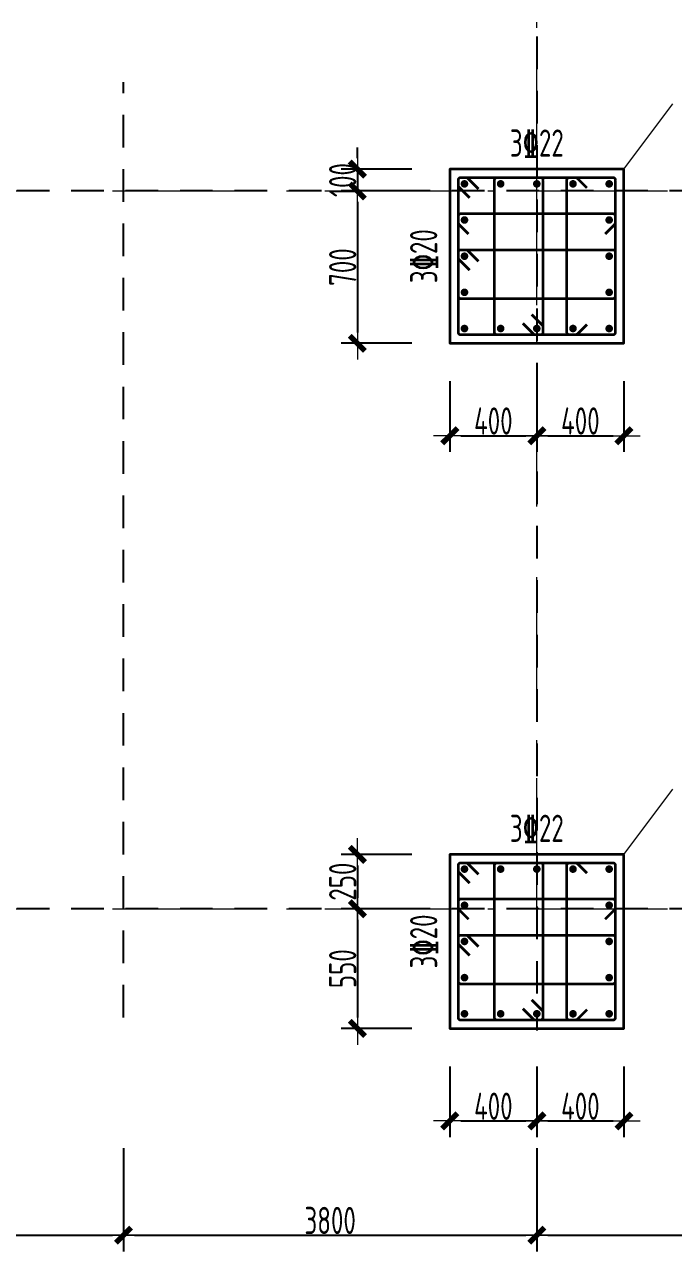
# Model space of a CAD drawing. Header units: millimetres. Extents: x 539196 to 807275, y 431843 to 1156631.
# Drawn here: x 637759 to 643724, y 533109 to 544389 of the extents above; entities that cross this region are included whole.
import ezdxf
from ezdxf.enums import TextEntityAlignment as Align

# ---------------------------------------------------------------- set-up
doc = ezdxf.new("R2010")
doc.units = ezdxf.units.MM
doc.header["$MEASUREMENT"] = 0
for name, pattern in [('DOTE', [2.42, 2, -0.2, 0.02, -0.2]), ('点划线', [1850, 1200, -300, 50, -300]), ('虚线', [500, 300, -200])]:
    doc.linetypes.add(name, pattern=pattern)
doc.layers.add('DOTE', color=1, linetype='DOTE')
for name, color, linetype, lineweight in [('柱原位标注', 7, 'Continuous', 18), ('柱尺寸标注', 3, 'Continuous', 18), ('柱标注引线', 2, 'Continuous', 18), ('柱箍筋', 1, 'Continuous', 25), ('柱纵筋', 1, 'Continuous', 70), ('砼柱', 2, 'Continuous', 35), ('网格', 9, '点划线', 18), ('轴线标注', 3, 'Continuous', 18)]:
    doc.layers.add(name, color=color, linetype=linetype, lineweight=lineweight)
doc.styles.add('样式 1', font='yjkeng.shx', dxfattribs={"width": 0.7, "bigfont": 'yjkchn.shx'})
doc.dimstyles.new('盈建科结构', dxfattribs={"dimscale": 100, "dimtxt": 2.5, "dimasz": 1, "dimexe": 1.5, "dimexo": 0.625, "dimgap": 0.1, "dimtad": 1, "dimdec": 0, "dimrnd": 1, "dimzin": 0, "dimdsep": 46, "dimtxsty": '样式 1', "dimblk": '_yjkbk', "dimblk1": 'ARCHTICK', "dimblk2": 'ARCHTICK', "dimcen": 0.09, "dimadec": 0, "dimazin": 0, "dimtfac": 1, "dimtdec": 4, "dimtix": 1, "dimtmove": 2, "dimatfit": 3, "dimfxl": 0, "dimtolj": 1, "dimtzin": 0, "dimarcsym": 0})

# ---------------------------------------------------------------- blocks, each defined once
blk = doc.blocks.new('_yjkbk')
blk.add_line((-1, 0), (1.5, 0))
blk.add_lwpolyline([(-0.7, -0.7, 0.5, 0.5, 0), (0.7, 0.7, 0.5, 0.5, 0)], format="xyseb")
blk = doc.blocks.new('*D2020')
at = {"layer": 'Defpoints', "color": 0}
for p in [(641668, 541459), (642468, 541459), (642468, 540609)]:
    blk.add_point(p, dxfattribs=at)
at = {"layer": '柱尺寸标注', "color": 0, "lineweight": -2}
for p, q in [((641668, 541109), (641668, 540459)), ((642468, 541109), (642468, 540459)), ((641768, 540609), (642368, 540609))]:
    blk.add_line(p, q, dxfattribs=at)
at = {"layer": '柱尺寸标注', "color": 0, "lineweight": -2, "xscale": 100, "yscale": 100, "zscale": 100, "rotation": 180}
blk.add_blockref('_yjkbk', (641668, 540609), dxfattribs=at)
at = {"layer": '柱尺寸标注', "color": 0, "lineweight": -2, "xscale": 100, "yscale": 100, "zscale": 100}
blk.add_blockref('_yjkbk', (642468, 540609), dxfattribs=at)
at = {"layer": '柱尺寸标注', "color": 0, "insert": (642068, 540744), "char_height": 250, "attachment_point": 5, "style": '样式 1'}
blk.add_mtext('\\A1;400', dxfattribs=at)
blk = doc.blocks.new('_ARCHTICK')
at = {"color": 0, "linetype": 'ByBlock', "const_width": 0.15}
blk.add_lwpolyline([(-0.5, -0.5), (0.5, 0.5)], dxfattribs=at)
blk = doc.blocks.new('*D2021')
at = {"layer": 'Defpoints', "color": 0}
for p in [(642468, 541459), (643268, 541459), (643268, 540609)]:
    blk.add_point(p, dxfattribs=at)
at = {"layer": '柱尺寸标注', "color": 0, "lineweight": -2}
for p, q in [((642468, 541109), (642468, 540459)), ((643268, 541109), (643268, 540459)), ((642568, 540609), (643168, 540609))]:
    blk.add_line(p, q, dxfattribs=at)
at = {"layer": '柱尺寸标注', "color": 0, "lineweight": -2, "xscale": 100, "yscale": 100, "zscale": 100, "rotation": 180}
blk.add_blockref('_yjkbk', (642468, 540609), dxfattribs=at)
at = {"layer": '柱尺寸标注', "color": 0, "lineweight": -2, "xscale": 100, "yscale": 100, "zscale": 100}
blk.add_blockref('_yjkbk', (643268, 540609), dxfattribs=at)
at = {"layer": '柱尺寸标注', "color": 0, "insert": (642868, 540744), "char_height": 250, "attachment_point": 5, "style": '样式 1'}
blk.add_mtext('\\A1;400', dxfattribs=at)
blk = doc.blocks.new('*D2022')
at = {"layer": 'Defpoints', "color": 0}
for p in [(641668, 543059), (640818, 542859), (641668, 542859)]:
    blk.add_point(p, dxfattribs=at)
at = {"layer": '柱尺寸标注', "color": 0, "lineweight": -2}
for p, q in [((640818, 543159), (640818, 543259)), ((641318, 543059), (640668, 543059)), ((640818, 543059), (640818, 542859)), ((641318, 542859), (640668, 542859)), ((640818, 542759), (640818, 542659))]:
    blk.add_line(p, q, dxfattribs=at)
at = {"layer": '柱尺寸标注', "color": 0, "lineweight": -2, "xscale": 100, "yscale": 100, "zscale": 100}
for p, rotation in [((640818, 543059), 270), ((640818, 542859), 90)]:
    blk.add_blockref('_yjkbk', p, dxfattribs=dict(at, rotation=rotation))
at = {"layer": '柱尺寸标注', "color": 0, "insert": (640683, 542959), "char_height": 250, "attachment_point": 5, "rotation": 90, "style": '样式 1'}
blk.add_mtext('\\A1;100', dxfattribs=at)
blk = doc.blocks.new('*D2023')
at = {"layer": 'Defpoints', "color": 0}
for p in [(641668, 542859), (640818, 541459), (641668, 541459)]:
    blk.add_point(p, dxfattribs=at)
at = {"layer": '柱尺寸标注', "color": 0, "lineweight": -2}
for p, q in [((641318, 542859), (640668, 542859)), ((640818, 542759), (640818, 541559)), ((641318, 541459), (640668, 541459))]:
    blk.add_line(p, q, dxfattribs=at)
at = {"layer": '柱尺寸标注', "color": 0, "lineweight": -2, "xscale": 100, "yscale": 100, "zscale": 100}
for p, rotation in [((640818, 542859), 90), ((640818, 541459), 270)]:
    blk.add_blockref('_yjkbk', p, dxfattribs=dict(at, rotation=rotation))
at = {"layer": '柱尺寸标注', "color": 0, "insert": (640683, 542159), "char_height": 250, "attachment_point": 5, "rotation": 90, "style": '样式 1'}
blk.add_mtext('\\A1;700', dxfattribs=at)
blk = doc.blocks.new('*D2024')
at = {"layer": 'Defpoints', "color": 0}
for p in [(641668, 535159), (642468, 535159), (642468, 534309)]:
    blk.add_point(p, dxfattribs=at)
at = {"layer": '柱尺寸标注', "color": 0, "lineweight": -2}
for p, q in [((641668, 534809), (641668, 534159)), ((642468, 534809), (642468, 534159)), ((641768, 534309), (642368, 534309))]:
    blk.add_line(p, q, dxfattribs=at)
at = {"layer": '柱尺寸标注', "color": 0, "lineweight": -2, "xscale": 100, "yscale": 100, "zscale": 100, "rotation": 180}
blk.add_blockref('_yjkbk', (641668, 534309), dxfattribs=at)
at = {"layer": '柱尺寸标注', "color": 0, "lineweight": -2, "xscale": 100, "yscale": 100, "zscale": 100}
blk.add_blockref('_yjkbk', (642468, 534309), dxfattribs=at)
at = {"layer": '柱尺寸标注', "color": 0, "insert": (642068, 534444), "char_height": 250, "attachment_point": 5, "style": '样式 1'}
blk.add_mtext('\\A1;400', dxfattribs=at)
blk = doc.blocks.new('*D2025')
at = {"layer": 'Defpoints', "color": 0}
for p in [(642468, 535159), (643268, 535159), (643268, 534309)]:
    blk.add_point(p, dxfattribs=at)
at = {"layer": '柱尺寸标注', "color": 0, "lineweight": -2}
for p, q in [((642468, 534809), (642468, 534159)), ((643268, 534809), (643268, 534159)), ((642568, 534309), (643168, 534309))]:
    blk.add_line(p, q, dxfattribs=at)
at = {"layer": '柱尺寸标注', "color": 0, "lineweight": -2, "xscale": 100, "yscale": 100, "zscale": 100, "rotation": 180}
blk.add_blockref('_yjkbk', (642468, 534309), dxfattribs=at)
at = {"layer": '柱尺寸标注', "color": 0, "lineweight": -2, "xscale": 100, "yscale": 100, "zscale": 100}
blk.add_blockref('_yjkbk', (643268, 534309), dxfattribs=at)
at = {"layer": '柱尺寸标注', "color": 0, "insert": (642868, 534444), "char_height": 250, "attachment_point": 5, "style": '样式 1'}
blk.add_mtext('\\A1;400', dxfattribs=at)
blk = doc.blocks.new('*D2026')
at = {"layer": 'Defpoints', "color": 0}
for p in [(641668, 536759), (640818, 536259), (641668, 536259)]:
    blk.add_point(p, dxfattribs=at)
at = {"layer": '柱尺寸标注', "color": 0, "lineweight": -2}
for p, q in [((641318, 536759), (640668, 536759)), ((640818, 536659), (640818, 536359)), ((641318, 536259), (640668, 536259))]:
    blk.add_line(p, q, dxfattribs=at)
at = {"layer": '柱尺寸标注', "color": 0, "lineweight": -2, "xscale": 100, "yscale": 100, "zscale": 100}
for p, rotation in [((640818, 536759), 90), ((640818, 536259), 270)]:
    blk.add_blockref('_yjkbk', p, dxfattribs=dict(at, rotation=rotation))
at = {"layer": '柱尺寸标注', "color": 0, "insert": (640683, 536509), "char_height": 250, "attachment_point": 5, "rotation": 90, "style": '样式 1'}
blk.add_mtext('\\A1;250', dxfattribs=at)
blk = doc.blocks.new('*D2027')
at = {"layer": 'Defpoints', "color": 0}
for p in [(641668, 536259), (640818, 535159), (641668, 535159)]:
    blk.add_point(p, dxfattribs=at)
at = {"layer": '柱尺寸标注', "color": 0, "lineweight": -2}
for p, q in [((641318, 536259), (640668, 536259)), ((640818, 536159), (640818, 535259)), ((641318, 535159), (640668, 535159))]:
    blk.add_line(p, q, dxfattribs=at)
at = {"layer": '柱尺寸标注', "color": 0, "lineweight": -2, "xscale": 100, "yscale": 100, "zscale": 100}
for p, rotation in [((640818, 536259), 90), ((640818, 535159), 270)]:
    blk.add_blockref('_yjkbk', p, dxfattribs=dict(at, rotation=rotation))
at = {"layer": '柱尺寸标注', "color": 0, "insert": (640683, 535709), "char_height": 250, "attachment_point": 5, "rotation": 90, "style": '样式 1'}
blk.add_mtext('\\A1;550', dxfattribs=at)
blk = doc.blocks.new('*D2128')
at = {"layer": 'Defpoints', "color": 0}
for p in [(634868, 536259), (638668, 536259), (638668, 533259)]:
    blk.add_point(p, dxfattribs=at)
at = {"layer": '轴线标注', "color": 0, "lineweight": -2}
for p, q in [((634868, 534059), (634868, 533109)), ((638668, 534059), (638668, 533109)), ((634968, 533259), (638568, 533259))]:
    blk.add_line(p, q, dxfattribs=at)
at = {"layer": '轴线标注', "color": 0, "lineweight": -2, "xscale": 100, "yscale": 100, "zscale": 100, "rotation": 180}
blk.add_blockref('_yjkbk', (634868, 533259), dxfattribs=at)
at = {"layer": '轴线标注', "color": 0, "lineweight": -2, "xscale": 100, "yscale": 100, "zscale": 100}
blk.add_blockref('_yjkbk', (638668, 533259), dxfattribs=at)
at = {"layer": '轴线标注', "color": 0, "insert": (636768, 533394), "char_height": 250, "attachment_point": 5, "style": '样式 1'}
blk.add_mtext('\\A1;3800', dxfattribs=at)
blk = doc.blocks.new('*D2130')
at = {"layer": 'Defpoints', "color": 0}
for p in [(638668, 536259), (642468, 536259), (642468, 533259)]:
    blk.add_point(p, dxfattribs=at)
at = {"layer": '轴线标注', "color": 0, "lineweight": -2}
for p, q in [((638668, 534059), (638668, 533109)), ((642468, 534059), (642468, 533109)), ((638768, 533259), (642368, 533259))]:
    blk.add_line(p, q, dxfattribs=at)
at = {"layer": '轴线标注', "color": 0, "lineweight": -2, "xscale": 100, "yscale": 100, "zscale": 100, "rotation": 180}
blk.add_blockref('_yjkbk', (638668, 533259), dxfattribs=at)
at = {"layer": '轴线标注', "color": 0, "lineweight": -2, "xscale": 100, "yscale": 100, "zscale": 100}
blk.add_blockref('_yjkbk', (642468, 533259), dxfattribs=at)
at = {"layer": '轴线标注', "color": 0, "insert": (640568, 533394), "char_height": 250, "attachment_point": 5, "style": '样式 1'}
blk.add_mtext('\\A1;3800', dxfattribs=at)
blk = doc.blocks.new('*D2132')
at = {"layer": 'Defpoints', "color": 0}
for p in [(642468, 536259), (646268, 536259), (646268, 533259)]:
    blk.add_point(p, dxfattribs=at)
at = {"layer": '轴线标注', "color": 0, "lineweight": -2}
for p, q in [((642468, 534059), (642468, 533109)), ((646268, 534059), (646268, 533109)), ((642568, 533259), (646168, 533259))]:
    blk.add_line(p, q, dxfattribs=at)
at = {"layer": '轴线标注', "color": 0, "lineweight": -2, "xscale": 100, "yscale": 100, "zscale": 100, "rotation": 180}
blk.add_blockref('_yjkbk', (642468, 533259), dxfattribs=at)
at = {"layer": '轴线标注', "color": 0, "lineweight": -2, "xscale": 100, "yscale": 100, "zscale": 100}
blk.add_blockref('_yjkbk', (646268, 533259), dxfattribs=at)
at = {"layer": '轴线标注', "color": 0, "insert": (644368, 533394), "char_height": 250, "attachment_point": 5, "style": '样式 1'}
blk.add_mtext('\\A1;3800', dxfattribs=at)
blk = doc.blocks.new('jzzw')
at = {"layer": 'DOTE', "color": 1, "linetype": '虚线'}
for p, q in [((943986, 890469), (943986, 834829)), ((940186, 834949), (940186, 843549)), ((952506, 842549), (911886, 842549)), ((952506, 842549), (911886, 842549)), ((952506, 835949), (912186, 835949)), ((952506, 835949), (912186, 835949)), ((952506, 835949), (912186, 835949)), ((952506, 835949), (912186, 835949))]:
    blk.add_line(p, q, dxfattribs=at)

msp = doc.modelspace()

# ---------------------------------------------------------------- linework, layer by layer
at = {"layer": '柱标注引线'}
for p, q in [((643267.6, 543059.2), (643717.6, 543659.2)), ((643267.6, 536759.2), (643717.6, 537359.2))]:
    msp.add_line(p, q, dxfattribs=at)
at = {"layer": '柱箍筋', "const_width": 25}
for points in [[(641931.6, 542876.5), (641833.4, 542974.8, 0.1989124), (641816.6, 542981.7), (641768.8, 542981.7, 0.4142136), (641745.1, 542958), (641745.1, 541560.5, 0.4142136), (641768.8, 541536.7), (643166.3, 541536.7, 0.4142136), (643190.1, 541560.5), (643190.1, 542958, 0.4142136), (643166.3, 542981.7), (641768.8, 542981.7, 0.4142136), (641745.1, 542958), (641745.1, 542910.2, 0.1989124), (641752, 542893.5), (641850.3, 542795.2)], [(642338.5, 541642), (642436.8, 541543.7, 0.1989124), (642453.6, 541536.7), (642501.3, 541536.7, 0.4142136), (642525.1, 541560.5), (642525.1, 542958, 0.4142136), (642501.3, 542981.7), (642101.3, 542981.7, 0.4142136), (642077.6, 542958), (642077.6, 541560.5, 0.4142136), (642101.3, 541536.7), (642501.3, 541536.7, 0.4142136), (642525.1, 541560.5), (642525.1, 541608.2, 0.1989124), (642518.1, 541625), (642419.9, 541723.3)], [(642929.1, 541632.1), (642840.7, 541543.7, -0.131362), (642814.1, 541536.7), (642766.3, 541536.7, -0.4142136), (642742.6, 541560.5), (642742.6, 542958, -0.4142136), (642766.3, 542981.7), (642814.1, 542981.7, -0.131362), (642840.7, 542974.8), (642929.1, 542886.4)], [(641840.4, 542462.7), (641752, 542551.1, -0.131362), (641745.1, 542577.7), (641745.1, 542625.5, -0.4142136), (641768.8, 542649.2), (643166.3, 542649.2, -0.4142136), (643190.1, 542625.5), (643190.1, 542577.7, -0.131362), (643183.1, 542551.1), (643094.7, 542462.7)], [(641850.3, 542130.2), (641752, 542228.5, -0.1989124), (641745.1, 542245.2), (641745.1, 542293, -0.4142136), (641768.8, 542316.7), (643166.3, 542316.7, -0.4142136), (643190.1, 542293), (643190.1, 541893, -0.4142136), (643166.3, 541869.2), (641768.8, 541869.2, -0.4142136), (641745.1, 541893), (641745.1, 542293, -0.4142136), (641768.8, 542316.7), (641816.6, 542316.7, -0.1989124), (641833.4, 542309.8), (641931.6, 542211.5)], [(641931.6, 536576.5), (641833.4, 536674.8, 0.1989124), (641816.6, 536681.7), (641768.8, 536681.7, 0.4142136), (641745.1, 536658), (641745.1, 535260.5, 0.4142136), (641768.8, 535236.7), (643166.3, 535236.7, 0.4142136), (643190.1, 535260.5), (643190.1, 536658, 0.4142136), (643166.3, 536681.7), (641768.8, 536681.7, 0.4142136), (641745.1, 536658), (641745.1, 536610.2, 0.1989124), (641752, 536593.5), (641850.3, 536495.2)], [(642338.5, 535342), (642436.8, 535243.7, 0.1989124), (642453.6, 535236.7), (642501.3, 535236.7, 0.4142136), (642525.1, 535260.5), (642525.1, 536658, 0.4142136), (642501.3, 536681.7), (642101.3, 536681.7, 0.4142136), (642077.6, 536658), (642077.6, 535260.5, 0.4142136), (642101.3, 535236.7), (642501.3, 535236.7, 0.4142136), (642525.1, 535260.5), (642525.1, 535308.2, 0.1989124), (642518.1, 535325), (642419.9, 535423.3)], [(642929.1, 535332.1), (642840.7, 535243.7, -0.131362), (642814.1, 535236.7), (642766.3, 535236.7, -0.4142136), (642742.6, 535260.5), (642742.6, 536658, -0.4142136), (642766.3, 536681.7), (642814.1, 536681.7, -0.131362), (642840.7, 536674.8), (642929.1, 536586.4)], [(641840.4, 536162.7), (641752, 536251.1, -0.131362), (641745.1, 536277.7), (641745.1, 536325.5, -0.4142136), (641768.8, 536349.2), (643166.3, 536349.2, -0.4142136), (643190.1, 536325.5), (643190.1, 536277.7, -0.131362), (643183.1, 536251.1), (643094.7, 536162.7)], [(641850.3, 535830.2), (641752, 535928.5, -0.1989124), (641745.1, 535945.2), (641745.1, 535993, -0.4142136), (641768.8, 536016.7), (643166.3, 536016.7, -0.4142136), (643190.1, 535993), (643190.1, 535593, -0.4142136), (643166.3, 535569.2), (641768.8, 535569.2, -0.4142136), (641745.1, 535593), (641745.1, 535993, -0.4142136), (641768.8, 536016.7), (641816.6, 536016.7, -0.1989124), (641833.4, 536009.8), (641931.6, 535911.5)]]:
    msp.add_lwpolyline(points, format="xyb", dxfattribs=at)
at = {"layer": '柱纵筋', "const_width": 35}
for points in [[(641820.1, 542924.2, 1), (641785.1, 542924.2, 1)], [(642152.6, 542924.2, 1), (642117.6, 542924.2, 1)], [(642485.1, 542924.2, 1), (642450.1, 542924.2, 1)], [(642817.6, 542924.2, 1), (642782.6, 542924.2, 1)], [(643150.1, 542924.2, 1), (643115.1, 542924.2, 1)], [(641820.1, 542591.7, 1), (641785.1, 542591.7, 1)], [(643150.1, 542591.7, 1), (643115.1, 542591.7, 1)], [(641820.1, 542259.2, 1), (641785.1, 542259.2, 1)], [(643150.1, 542259.2, 1), (643115.1, 542259.2, 1)], [(641820.1, 541926.7, 1), (641785.1, 541926.7, 1)], [(643150.1, 541926.7, 1), (643115.1, 541926.7, 1)], [(641820.1, 541594.2, 1), (641785.1, 541594.2, 1)], [(642152.6, 541594.2, 1), (642117.6, 541594.2, 1)], [(642485.1, 541594.2, 1), (642450.1, 541594.2, 1)], [(642817.6, 541594.2, 1), (642782.6, 541594.2, 1)], [(643150.1, 541594.2, 1), (643115.1, 541594.2, 1)], [(641820.1, 536624.2, 1), (641785.1, 536624.2, 1)], [(642152.6, 536624.2, 1), (642117.6, 536624.2, 1)], [(642485.1, 536624.2, 1), (642450.1, 536624.2, 1)], [(642817.6, 536624.2, 1), (642782.6, 536624.2, 1)], [(643150.1, 536624.2, 1), (643115.1, 536624.2, 1)], [(641820.1, 536291.7, 1), (641785.1, 536291.7, 1)], [(643150.1, 536291.7, 1), (643115.1, 536291.7, 1)], [(641820.1, 535959.2, 1), (641785.1, 535959.2, 1)], [(643150.1, 535959.2, 1), (643115.1, 535959.2, 1)], [(641820.1, 535626.7, 1), (641785.1, 535626.7, 1)], [(643150.1, 535626.7, 1), (643115.1, 535626.7, 1)], [(641820.1, 535294.2, 1), (641785.1, 535294.2, 1)], [(642152.6, 535294.2, 1), (642117.6, 535294.2, 1)], [(642485.1, 535294.2, 1), (642450.1, 535294.2, 1)], [(642817.6, 535294.2, 1), (642782.6, 535294.2, 1)], [(643150.1, 535294.2, 1), (643115.1, 535294.2, 1)]]:
    msp.add_lwpolyline(points, format="xyb", close=True, dxfattribs=at)
at = {"layer": '砼柱'}
for points in [[(643267.6, 543059.2), (641667.6, 543059.2), (641667.6, 541459.2), (643267.6, 541459.2)], [(643267.6, 536759.2), (641667.6, 536759.2), (641667.6, 535159.2), (643267.6, 535159.2)]]:
    msp.add_lwpolyline(points, close=True, dxfattribs=at)
at = {"layer": '网格'}
for p, q in [((642467.6, 542859.2), (642467.6, 545859.2)), ((634867.6, 542859.2), (638667.6, 542859.2)), ((638667.6, 542859.2), (642467.6, 542859.2)), ((642467.6, 536259.2), (642467.6, 542859.2)), ((642467.6, 542859.2), (646267.6, 542859.2)), ((634867.6, 536259.2), (638667.6, 536259.2)), ((638667.6, 536259.2), (642467.6, 536259.2)), ((642467.6, 536259.2), (646267.6, 536259.2))]:
    msp.add_line(p, q, dxfattribs=at)

# ---------------------------------------------------------------- block references
msp.add_blockref('jzzw', (-301518.2, -299689.7))

# ---------------------------------------------------------------- texts
at = {"layer": '柱原位标注', "linetype": 'Continuous', "style": '样式 1', "width": 0.7}
for p in [(642467.6, 543099.2), (642467.6, 536799.2)]:
    msp.add_text('3\x8422', height=250, dxfattribs=at).set_placement(p, align=Align.BOTTOM_CENTER)
for p in [(641627.6, 542259.2), (641627.6, 535959.2)]:
    msp.add_text('3\x8420', height=250, rotation=90, dxfattribs=at).set_placement(p, align=Align.BOTTOM_CENTER)

# ---------------------------------------------------------------- dimensions: what is measured, and where the dimension line sits
at = {"layer": '柱尺寸标注'}
for p1, p2, picture, middle in [((641667.6, 543059.2), (641667.6, 542859.2), '*D2022', (640682.6, 542959.2)), ((641667.6, 542859.2), (641667.6, 541459.2), '*D2023', (640682.6, 542159.2)), ((641667.6, 541459.2), (642467.6, 541459.2), '*D2020', (642067.6, 540744.2)), ((642467.6, 541459.2), (643267.6, 541459.2), '*D2021', (642867.6, 540744.2)), ((641667.6, 536759.2), (641667.6, 536259.2), '*D2026', (640682.6, 536509.2)), ((641667.6, 536259.2), (641667.6, 535159.2), '*D2027', (640682.6, 535709.2)), ((641667.6, 535159.2), (642467.6, 535159.2), '*D2024', (642067.6, 534444.2)), ((642467.6, 535159.2), (643267.6, 535159.2), '*D2025', (642867.6, 534444.2))]:
    dim = msp.add_aligned_dim(p1=p1, p2=p2, distance=-850, dimstyle='盈建科结构', override={"dimscale": 100, "dimtxt": 2.5, "dimasz": 1, "dimexe": 1.5, "dimexo": 3.5, "dimgap": 0.1, "dimtad": 1, "dimlfac": 0.5, "dimrnd": 5, "dimdle": 0, "dimfxlon": 0}, dxfattribs=at)
    dim.commit()
    dim.dimension.update_dxf_attribs({"geometry": picture, "text_midpoint": middle})
at = {"layer": '轴线标注'}
for p1, p2, picture, middle in [((634867.6, 536259.2), (638667.6, 536259.2), '*D2128', (636767.6, 533394.2)), ((638667.6, 536259.2), (642467.6, 536259.2), '*D2130', (640567.6, 533394.2)), ((642467.6, 536259.2), (646267.6, 536259.2), '*D2132', (644367.6, 533394.2))]:
    dim = msp.add_aligned_dim(p1=p1, p2=p2, distance=-3000, dimstyle='盈建科结构', override={"dimscale": 100, "dimtxt": 2.5, "dimasz": 1, "dimexe": 1.5, "dimexo": 22, "dimgap": 0.1, "dimtad": 1, "dimlfac": 1, "dimrnd": 5, "dimdle": 0, "dimfxlon": 0}, dxfattribs=at)
    dim.commit()
    dim.dimension.update_dxf_attribs({"geometry": picture, "text_midpoint": middle})

doc.saveas('drawing.dxf')
